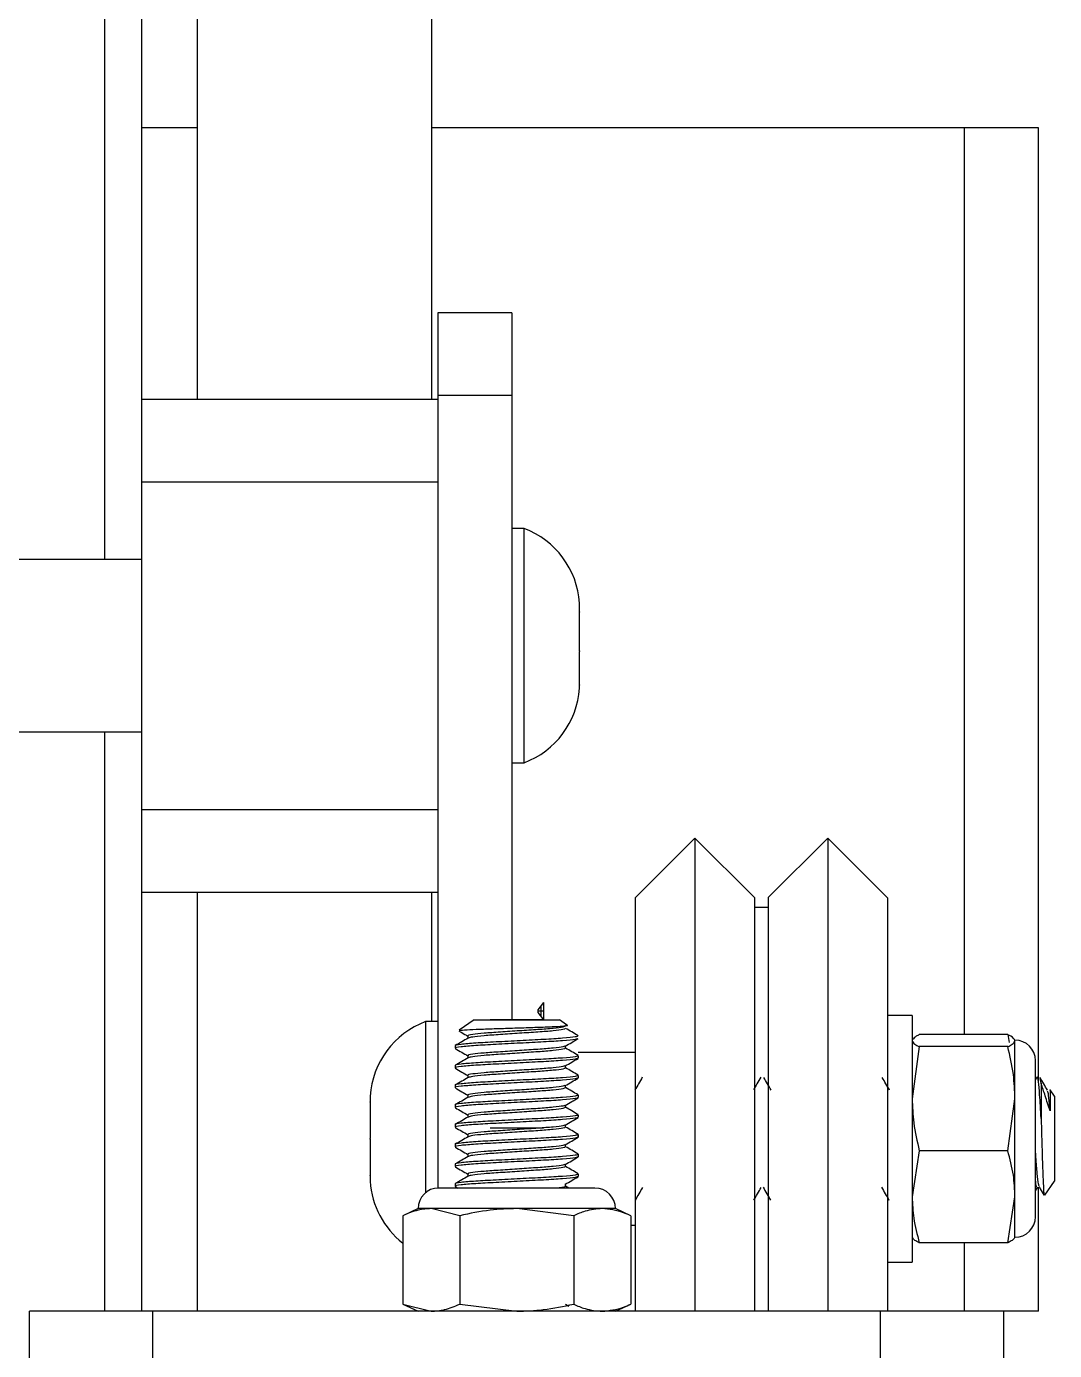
# Model space of a CAD drawing. Header units: millimetres. Extents: x 15 to 1184, y 5 to 836.
# Drawn here: x 567.68 to 571.84, y 647.98 to 653.35 of the extents above; entities that cross this region are included whole.
import ezdxf

# ---------------------------------------------------------------- set-up
doc = ezdxf.new("R2010")
doc.units = ezdxf.units.MM
doc.linetypes.add('CENTERX2', pattern=[20.32, 12.7, -2.54, 2.54, -2.54])

msp = doc.modelspace()

# ---------------------------------------------------------------- linework, layer by layer
at = {"color": 8, "linetype": 'Continuous', "lineweight": 25}
for p, q in [((567.9925, 651.1894), (567.9925, 663.2858)), ((567.9925, 648.1394), (567.9925, 650.4894))]:
    msp.add_line(p, q, dxfattribs=at)
at = {"color": 7, "linetype": 'Continuous', "lineweight": 25}
for p, q in [((568.1425, 651.8394), (568.1425, 663.2858)), ((568.3663, 663.2858), (568.3663, 651.8394)), ((569.3188, 651.8394), (569.3188, 663.2858)), ((568.3663, 652.9394), (568.1425, 652.9394)), ((571.4775, 652.9394), (569.3188, 652.9394)), ((571.4775, 649.2615), (571.4775, 652.9394)), ((571.7775, 652.9394), (571.4775, 652.9394)), ((571.7775, 649.073), (571.7775, 652.9394)), ((569.6425, 652.1894), (569.3425, 652.1894)), ((569.3425, 652.1894), (569.3425, 651.8534)), ((569.6425, 652.1894), (569.6425, 651.8534)), ((568.1425, 651.5034), (568.1425, 651.8394)), ((568.1425, 651.8394), (569.3425, 651.8394)), ((569.6425, 651.8534), (569.3425, 651.8534)), ((569.3425, 651.8534), (569.3425, 648.6394)), ((569.6425, 651.8534), (569.6425, 649.3219)), ((568.1425, 651.5034), (569.3425, 651.5034)), ((568.1425, 650.1754), (568.1425, 651.5034)), ((569.6925, 651.3144), (569.6425, 651.3144)), ((569.6925, 650.5499), (569.6925, 651.3144)), ((568.1425, 651.1894), (567.6425, 651.1894)), ((569.9168, 650.977), (569.9168, 651.0119)), ((569.9168, 650.977), (569.9168, 650.9768)), ((569.9168, 650.9768), (569.9168, 650.9754)), ((569.9168, 650.818), (569.9168, 650.9754)), ((569.9168, 650.818), (569.9168, 650.8167)), ((569.9168, 650.8167), (569.9168, 650.8155)), ((569.9168, 650.6805), (569.9168, 650.8155)), ((569.9168, 650.6805), (569.9168, 650.6794)), ((569.9168, 650.6794), (569.9168, 650.6796)), ((569.9168, 650.667), (569.9168, 650.6796)), ((569.6925, 650.3644), (569.6925, 650.5499)), ((567.6425, 650.4894), (568.1425, 650.4894)), ((569.6425, 650.3644), (569.6925, 650.3644)), ((568.1425, 650.1754), (569.3425, 650.1754)), ((568.1425, 649.8394), (568.1425, 650.1754)), ((570.385, 650.0589), (570.1425, 649.8164)), ((570.6265, 649.8174), (570.385, 650.0589)), ((570.385, 650.0589), (570.385, 648.1394)), ((570.923, 650.0589), (570.6815, 649.8174)), ((571.1655, 649.8164), (570.923, 650.0589)), ((570.923, 650.0589), (570.923, 648.1394)), ((568.1425, 648.1394), (568.1425, 649.8394)), ((568.1425, 649.8394), (569.3425, 649.8394)), ((568.3663, 649.8394), (568.3663, 648.1394)), ((569.3188, 649.3144), (569.3188, 649.8394)), ((570.1425, 649.8164), (570.1425, 648.1394)), ((570.6265, 649.8174), (570.6265, 648.1394)), ((570.6815, 649.7769), (570.6265, 649.7769)), ((570.6815, 649.8174), (570.6815, 648.1394)), ((571.1655, 649.8164), (571.1655, 648.1394)), ((569.3425, 649.3144), (569.2925, 649.3144)), ((569.2925, 649.3144), (569.2925, 648.6201)), ((569.4899, 649.3219), (569.4288, 649.2792)), ((569.4899, 649.3219), (569.5069, 649.3219)), ((569.5069, 649.3219), (569.8352, 649.3219)), ((569.8647, 649.3012), (569.8352, 649.3219)), ((571.2655, 649.3394), (571.1655, 649.3394)), ((571.2655, 649.3394), (571.2655, 648.3394)), ((569.4645, 649.2562), (569.4645, 649.2468)), ((571.2666, 649.2417), (571.2655, 649.2394)), ((571.6533, 649.2615), (571.2944, 649.2615)), ((571.6533, 649.2615), (571.6582, 649.2299)), ((571.6822, 649.2372), (571.6822, 649.2394)), ((571.6822, 649.0019), (571.6822, 649.2372)), ((569.4125, 649.2162), (569.4125, 649.2062)), ((569.8606, 649.2062), (569.8606, 649.2156)), ((570.1425, 649.1894), (569.9109, 649.1894)), ((571.2944, 649.2129), (571.2655, 649.0019)), ((571.6533, 649.2129), (571.2944, 649.2129)), ((569.4125, 649.1362), (569.4125, 649.1262)), ((569.4645, 649.1762), (569.4645, 649.1668)), ((569.8606, 649.1262), (569.8606, 649.1356)), ((569.9125, 649.1662), (569.9125, 649.1762)), ((571.7655, 648.5228), (571.7655, 649.1561)), ((569.4645, 649.0962), (569.4645, 649.0868)), ((569.9125, 649.0862), (569.9125, 649.0962)), ((571.7715, 649.0887), (571.7655, 649.0784)), ((571.7884, 649.0643), (571.7839, 649.0837)), ((569.4125, 649.0562), (569.4125, 649.0462)), ((569.8606, 649.0462), (569.8606, 649.0556)), ((571.7884, 649.0643), (571.7884, 648.9217)), ((571.8425, 649.0121), (571.8246, 649.0377)), ((571.8247, 649.0347), (571.8247, 648.9525)), ((569.0683, 649.0119), (569.0683, 648.9894)), ((569.0683, 648.9882), (569.0683, 648.9894)), ((569.0683, 648.9894), (569.0683, 648.9894)), ((569.0683, 648.9882), (569.0683, 648.8407)), ((569.4125, 648.9762), (569.4125, 648.9662)), ((569.4645, 649.0162), (569.4645, 649.0068)), ((569.8606, 648.9662), (569.8606, 648.9756)), ((569.9125, 649.0062), (569.9125, 649.0162)), ((571.6533, 648.7909), (571.6822, 649.0019)), ((571.6822, 648.6041), (571.6822, 649.0019)), ((571.8425, 649.0121), (571.8425, 648.6668)), ((569.4645, 648.9362), (569.4645, 648.9268)), ((569.9125, 648.9262), (569.9125, 648.9362)), ((569.4125, 648.8962), (569.4125, 648.8862)), ((569.8606, 648.8862), (569.8606, 648.8956)), ((569.0683, 648.8394), (569.0683, 648.8407)), ((569.0683, 648.8382), (569.0683, 648.8394)), ((569.0683, 648.8382), (569.0683, 648.6907)), ((569.4125, 648.8162), (569.4125, 648.8062)), ((569.4645, 648.8562), (569.4645, 648.8468)), ((569.8606, 648.8062), (569.8606, 648.8156)), ((569.9125, 648.8462), (569.9125, 648.8562)), ((569.4645, 648.7762), (569.4645, 648.7668)), ((569.9125, 648.7662), (569.9125, 648.7762)), ((571.2944, 648.7909), (571.2655, 648.6041)), ((571.6533, 648.7909), (571.2944, 648.7909)), ((569.4125, 648.7362), (569.4125, 648.7262)), ((569.4645, 648.6962), (569.4645, 648.6868)), ((569.8606, 648.7262), (569.8606, 648.7356)), ((569.9125, 648.6862), (569.9125, 648.6962)), ((569.0683, 648.6894), (569.0683, 648.6907)), ((569.0683, 648.6894), (569.0683, 648.667)), ((569.0683, 648.6894), (569.0683, 648.6894)), ((569.4125, 648.6562), (569.4125, 648.6462)), ((569.4136, 648.6451), (569.4233, 648.6394)), ((569.8606, 648.6462), (569.8606, 648.6556)), ((569.8733, 648.6394), (569.8606, 648.6468)), ((571.8031, 648.6105), (571.8425, 648.6668)), ((569.9792, 648.6394), (569.3459, 648.6394)), ((571.6533, 648.4174), (571.6822, 648.6041)), ((571.6822, 648.4394), (571.6822, 648.6041)), ((571.7655, 648.628), (571.7733, 648.6414)), ((571.7725, 648.6414), (571.7818, 648.6414)), ((571.7775, 648.1394), (571.7775, 648.6414)), ((569.2625, 648.5561), (569.2006, 648.5273)), ((569.3161, 648.5561), (569.2625, 648.5561)), ((569.6625, 648.5561), (569.3161, 648.5561)), ((569.4316, 648.5273), (569.3161, 648.5561)), ((569.8935, 648.5273), (569.6625, 648.5561)), ((570.0089, 648.5561), (569.6625, 648.5561)), ((570.0625, 648.5561), (570.0089, 648.5561)), ((570.1244, 648.5273), (570.0625, 648.5561)), ((569.2006, 648.5273), (569.2006, 648.1683)), ((569.4316, 648.5273), (569.4316, 648.1683)), ((569.8935, 648.5273), (569.8935, 648.1683)), ((570.1244, 648.5273), (570.1244, 648.1683)), ((570.1244, 648.4894), (570.1425, 648.4894)), ((571.2655, 648.4394), (571.2666, 648.4372)), ((571.6812, 648.4372), (571.6822, 648.4394)), ((571.6533, 648.4174), (571.2944, 648.4174)), ((571.4775, 648.1394), (571.4775, 648.4174)), ((571.1655, 648.3394), (571.2655, 648.3394)), ((569.2006, 648.1683), (569.2625, 648.1394)), ((569.2006, 648.1683), (569.3161, 648.1394)), ((569.4316, 648.1683), (569.6625, 648.1394)), ((569.8739, 648.1591), (569.8606, 648.1668)), ((570.0625, 648.1394), (570.1244, 648.1683)), ((567.6875, 647.8394), (567.6875, 648.1394)), ((568.1875, 648.1394), (567.6875, 648.1394)), ((568.1875, 647.8394), (568.1875, 648.1394)), ((571.1375, 648.1394), (568.1875, 648.1394)), ((571.1375, 647.8394), (571.1375, 648.1394)), ((571.6375, 648.1394), (571.1375, 648.1394)), ((571.6375, 647.8394), (571.6375, 648.1394)), ((571.7775, 648.1394), (571.6375, 648.1394))]:
    msp.add_line(p, q, dxfattribs=at)
at = {"color": 7, "linetype": 'Continuous'}
for p, q in [((569.7707, 649.3919), (569.7482, 649.3619)), ((569.7482, 649.3619), (569.7482, 649.3519)), ((569.7482, 649.3519), (569.7707, 649.3219)), ((569.7707, 649.3919), (569.7707, 649.3219))]:
    msp.add_line(p, q, dxfattribs=at)
at = {"color": 7, "linetype": 'CENTERX2'}
for p, q in [((569.7707, 649.3569), (569.7482, 649.3569)), ((569.7595, 649.3769), (569.7595, 649.3369)), ((569.7707, 649.3219), (569.5543, 649.3219)), ((569.7707, 648.8819), (569.5543, 648.8819))]:
    msp.add_line(p, q, dxfattribs=at)
at = {"color": 7, "linetype": 'Continuous', "lineweight": 25}
for centre, radius, start, end in [((569.5703, 650.9894), 0.3472, 3.7115, 69.3903), ((569.5703, 650.6894), 0.3472, 290.6097, 356.2885), ((569.4148, 648.9894), 0.3472, 110.6097, 176.2885), ((571.6822, 649.1561), 0.0833, 0, 90), ((569.4148, 648.6894), 0.3472, 183.7115, 231.9306), ((569.3459, 648.5561), 0.0833, 90, 180), ((569.9792, 648.5561), 0.0833, 0, 90), ((571.6822, 648.5228), 0.0833, 270, 0)]:
    msp.add_arc(centre, radius, start, end, dxfattribs=at)
for points, knots in [([(569.4297, 649.2779), (569.4309, 649.2785), (569.4337, 649.2798), (569.4692, 649.2821), (569.5256, 649.2845), (569.5971, 649.2867), (569.6737, 649.2893), (569.7468, 649.2916), (569.8079, 649.2939), (569.8507, 649.2964), (569.8682, 649.2988), (569.8705, 649.3003), (569.8607, 649.3012), (569.8606, 649.3012)], [0, 0, 0, 0, 0.081858, 0.188511, 0.294936, 0.401498, 0.503647, 0.605261, 0.707007, 0.804634, 0.901444, 0.998352, 1, 1, 1, 1]), ([(569.8589, 649.2962), (569.8574, 649.2949), (569.8542, 649.292), (569.8135, 649.2868), (569.7506, 649.2819), (569.6735, 649.2771), (569.5954, 649.2717), (569.5265, 649.2672), (569.4811, 649.262), (569.4609, 649.2582), (569.4656, 649.2564), (569.4662, 649.2562)], [0, 0, 0, 0, 0.1062149, 0.2335701, 0.3576603, 0.4817455, 0.6091061, 0.7314052, 0.8576644, 0.9839139, 1, 1, 1, 1]), ([(569.9116, 649.2572), (569.9029, 649.2623), (569.8859, 649.2721), (569.8689, 649.282), (569.8606, 649.2868)], [0, 0, 0, 0, 0.511963, 1, 1, 1, 1]), ([(569.9104, 649.2562), (569.9086, 649.2549), (569.9045, 649.252), (569.8531, 649.2468), (569.7737, 649.2419), (569.6764, 649.2371), (569.5778, 649.2317), (569.4908, 649.2272), (569.4335, 649.222), (569.408, 649.2182), (569.4139, 649.2164), (569.4146, 649.2162)], [0, 0, 0, 0, 0.106222, 0.23357, 0.35767, 0.481758, 0.609111, 0.731419, 0.857668, 0.983923, 1, 1, 1, 1]), ([(569.9104, 649.2462), (569.9086, 649.2449), (569.9045, 649.242), (569.8531, 649.2368), (569.7737, 649.2319), (569.6764, 649.2271), (569.5778, 649.2217), (569.4908, 649.2172), (569.4335, 649.212), (569.408, 649.2082), (569.4139, 649.2064), (569.4146, 649.2062)], [0, 0, 0, 0, 0.106222, 0.23357, 0.35767, 0.481758, 0.60911, 0.731418, 0.857667, 0.983923, 1, 1, 1, 1]), ([(569.4655, 649.2474), (569.4568, 649.2424), (569.4395, 649.2323), (569.4221, 649.2222), (569.4134, 649.2172)], [0, 0, 0, 0, 0.499894, 1, 1, 1, 1]), ([(569.4274, 649.2771), (569.4315, 649.2747), (569.4439, 649.2675), (569.4562, 649.2604), (569.4645, 649.2556)], [0, 0, 0, 0, 0.332032, 1, 1, 1, 1]), ([(569.8589, 649.2862), (569.8574, 649.2849), (569.8542, 649.282), (569.8135, 649.2768), (569.7506, 649.2719), (569.6736, 649.2671), (569.5952, 649.2617), (569.5274, 649.2572), (569.4792, 649.2521), (569.4707, 649.2489), (569.4667, 649.2473)], [0, 0, 0, 0, 0.109387, 0.240546, 0.368343, 0.496133, 0.627298, 0.75325, 0.883281, 1, 1, 1, 1]), ([(569.8592, 649.2148), (569.8679, 649.2199), (569.8853, 649.23), (569.9027, 649.24), (569.9114, 649.2451)], [0, 0, 0, 0, 0.499777, 1, 1, 1, 1]), ([(571.2655, 649.2372), (571.2676, 649.2323), (571.2711, 649.2241), (571.2877, 649.2161), (571.2944, 649.2129)], [0, 0, 0, 0, 0.598297, 1, 1, 1, 1]), ([(571.2944, 649.2615), (571.29, 649.2595), (571.2758, 649.2529), (571.2721, 649.2463), (571.2696, 649.2416)], [0, 0, 0, 0, 0.311377, 1, 1, 1, 1]), ([(571.6822, 649.2372), (571.679, 649.2433), (571.6747, 649.2515), (571.6577, 649.2595), (571.6533, 649.2615)], [0, 0, 0, 0, 0.7450485, 1, 1, 1, 1]), ([(571.6533, 649.2129), (571.66, 649.2161), (571.6766, 649.2241), (571.6801, 649.2323), (571.6822, 649.2372)], [0, 0, 0, 0, 0.401703, 1, 1, 1, 1]), ([(569.4136, 649.2051), (569.4223, 649.2), (569.4393, 649.1902), (569.4562, 649.1804), (569.4645, 649.1756)], [0, 0, 0, 0, 0.513269, 1, 1, 1, 1]), ([(569.8558, 649.2148), (569.8546, 649.2139), (569.8513, 649.2115), (569.8131, 649.2068), (569.7507, 649.2019), (569.6735, 649.1971), (569.5954, 649.1917), (569.5265, 649.1872), (569.4811, 649.1819), (569.4609, 649.1782), (569.4656, 649.1764), (569.4662, 649.1762)], [0, 0, 0, 0, 0.073353, 0.205391, 0.334043, 0.46269, 0.594734, 0.721529, 0.852431, 0.983322, 1, 1, 1, 1]), ([(569.8589, 649.2062), (569.8574, 649.2049), (569.8542, 649.202), (569.8135, 649.1968), (569.7506, 649.1919), (569.6736, 649.1871), (569.5952, 649.1817), (569.5274, 649.1772), (569.4792, 649.1721), (569.4707, 649.1689), (569.4667, 649.1673)], [0, 0, 0, 0, 0.109387, 0.240546, 0.368343, 0.496133, 0.627298, 0.75325, 0.88328, 1, 1, 1, 1]), ([(569.9116, 649.1772), (569.9029, 649.1823), (569.8859, 649.1921), (569.8689, 649.202), (569.8606, 649.2068)], [0, 0, 0, 0, 0.5120134, 1, 1, 1, 1]), ([(571.6822, 649.0019), (571.681, 649.0347), (571.6783, 649.1058), (571.6621, 649.1755), (571.6533, 649.2129)], [0, 0, 0, 0, 0.461767, 1, 1, 1, 1]), ([(569.9104, 649.1762), (569.9086, 649.1749), (569.9045, 649.172), (569.8531, 649.1668), (569.7737, 649.1619), (569.6764, 649.1571), (569.5778, 649.1517), (569.4908, 649.1472), (569.4335, 649.1419), (569.408, 649.1382), (569.4139, 649.1364), (569.4146, 649.1362)], [0, 0, 0, 0, 0.106222, 0.23357, 0.35767, 0.481758, 0.60911, 0.731418, 0.857668, 0.983923, 1, 1, 1, 1]), ([(569.9104, 649.1662), (569.9086, 649.1649), (569.9045, 649.162), (569.8531, 649.1568), (569.7737, 649.1519), (569.6764, 649.1471), (569.5778, 649.1417), (569.4908, 649.1372), (569.4335, 649.1319), (569.408, 649.1282), (569.4139, 649.1264), (569.4146, 649.1262)], [0, 0, 0, 0, 0.106222, 0.23357, 0.35767, 0.481758, 0.60911, 0.731418, 0.857667, 0.983923, 1, 1, 1, 1]), ([(569.4655, 649.1674), (569.4568, 649.1624), (569.4395, 649.1523), (569.4221, 649.1422), (569.4134, 649.1372)], [0, 0, 0, 0, 0.499894, 1, 1, 1, 1]), ([(569.8558, 649.1348), (569.8546, 649.1339), (569.8513, 649.1315), (569.8131, 649.1268), (569.7507, 649.1219), (569.6735, 649.1171), (569.5954, 649.1117), (569.5265, 649.1072), (569.4811, 649.102), (569.4609, 649.0982), (569.4656, 649.0964), (569.4662, 649.0962)], [0, 0, 0, 0, 0.073353, 0.205391, 0.334043, 0.46269, 0.594733, 0.721529, 0.85243, 0.983322, 1, 1, 1, 1]), ([(569.8589, 649.1262), (569.8574, 649.1249), (569.8542, 649.122), (569.8135, 649.1168), (569.7506, 649.1119), (569.6736, 649.1071), (569.5952, 649.1017), (569.5274, 649.0972), (569.4792, 649.0921), (569.4707, 649.0889), (569.4667, 649.0873)], [0, 0, 0, 0, 0.109387, 0.240546, 0.368343, 0.496133, 0.627298, 0.75325, 0.88328, 1, 1, 1, 1]), ([(569.8592, 649.1348), (569.8679, 649.1399), (569.8853, 649.1499), (569.9027, 649.16), (569.9114, 649.1651)], [0, 0, 0, 0, 0.499777, 1, 1, 1, 1]), ([(569.9116, 649.0972), (569.9029, 649.1023), (569.8859, 649.1121), (569.8689, 649.122), (569.8606, 649.1268)], [0, 0, 0, 0, 0.5120134, 1, 1, 1, 1]), ([(569.9104, 649.0962), (569.9086, 649.0949), (569.9045, 649.092), (569.8531, 649.0868), (569.7737, 649.0819), (569.6764, 649.0771), (569.5778, 649.0717), (569.4908, 649.0672), (569.4335, 649.062), (569.408, 649.0582), (569.4139, 649.0564), (569.4146, 649.0562)], [0, 0, 0, 0, 0.106222, 0.23357, 0.35767, 0.481758, 0.60911, 0.731418, 0.857667, 0.983923, 1, 1, 1, 1]), ([(569.9104, 649.0862), (569.9086, 649.0849), (569.9045, 649.082), (569.8531, 649.0768), (569.7737, 649.0719), (569.6764, 649.0671), (569.5778, 649.0617), (569.4908, 649.0572), (569.4335, 649.052), (569.408, 649.0482), (569.4139, 649.0464), (569.4146, 649.0462)], [0, 0, 0, 0, 0.106222, 0.23357, 0.35767, 0.481759, 0.609111, 0.731419, 0.857668, 0.983923, 1, 1, 1, 1]), ([(569.4655, 649.0874), (569.4568, 649.0824), (569.4395, 649.0723), (569.4221, 649.0622), (569.4134, 649.0572)], [0, 0, 0, 0, 0.499894, 1, 1, 1, 1]), ([(569.4136, 649.1251), (569.4223, 649.12), (569.4393, 649.1102), (569.4562, 649.1004), (569.4645, 649.0956)], [0, 0, 0, 0, 0.513269, 1, 1, 1, 1]), ([(569.8592, 649.0548), (569.8679, 649.0599), (569.8853, 649.0699), (569.9027, 649.08), (569.9114, 649.0851)], [0, 0, 0, 0, 0.499752, 1, 1, 1, 1]), ([(570.1715, 649.0887), (570.1665, 649.08), (570.1566, 649.0629), (570.1466, 649.0459), (570.1418, 649.0375)], [0, 0, 0, 0, 0.5100743, 1, 1, 1, 1]), ([(570.6515, 649.0887), (570.6465, 649.08), (570.6366, 649.0629), (570.6266, 649.0459), (570.6218, 649.0375)], [0, 0, 0, 0, 0.510049, 1, 1, 1, 1]), ([(570.6942, 649.036), (570.6891, 649.0447), (570.679, 649.0621), (570.6689, 649.0795), (570.6639, 649.0882)], [0, 0, 0, 0, 0.499765, 1, 1, 1, 1]), ([(571.1742, 649.036), (571.1691, 649.0447), (571.159, 649.0621), (571.1489, 649.0795), (571.1439, 649.0882)], [0, 0, 0, 0, 0.499815, 1, 1, 1, 1]), ([(571.7884, 648.9217), (571.7863, 648.956), (571.7825, 649.0195), (571.7778, 649.0741), (571.7739, 649.096), (571.7719, 649.0871), (571.7715, 649.0857)], [0, 0, 0, 0, 0.345877, 0.638689, 0.940946, 1, 1, 1, 1]), ([(571.8142, 649.036), (571.8091, 649.0447), (571.799, 649.0621), (571.7889, 649.0795), (571.7839, 649.0882)], [0, 0, 0, 0, 0.499765, 1, 1, 1, 1]), ([(569.4136, 649.0451), (569.4223, 649.04), (569.4393, 649.0302), (569.4562, 649.0204), (569.4645, 649.0156)], [0, 0, 0, 0, 0.513244, 1, 1, 1, 1]), ([(569.8558, 649.0548), (569.8546, 649.0539), (569.8513, 649.0515), (569.8131, 649.0468), (569.7507, 649.0419), (569.6735, 649.0371), (569.5954, 649.0317), (569.5265, 649.0272), (569.4811, 649.0219), (569.4609, 649.0182), (569.4656, 649.0164), (569.4662, 649.0162)], [0, 0, 0, 0, 0.073352, 0.205391, 0.334043, 0.46269, 0.594733, 0.721529, 0.85243, 0.983322, 1, 1, 1, 1]), ([(569.8589, 649.0462), (569.8574, 649.0449), (569.8542, 649.042), (569.8135, 649.0368), (569.7506, 649.0319), (569.6736, 649.0271), (569.5952, 649.0217), (569.5274, 649.0172), (569.4792, 649.0121), (569.4707, 649.0089), (569.4667, 649.0073)], [0, 0, 0, 0, 0.109387, 0.240546, 0.368342, 0.496134, 0.627298, 0.75325, 0.88328, 1, 1, 1, 1]), ([(569.9116, 649.0172), (569.9029, 649.0223), (569.8859, 649.0321), (569.8689, 649.042), (569.8606, 649.0468)], [0, 0, 0, 0, 0.511987, 1, 1, 1, 1]), ([(571.8247, 648.9525), (571.8213, 648.9628), (571.8144, 648.9835), (571.8018, 649.023), (571.7937, 649.0478), (571.7884, 649.0643)], [0, 0, 0, 0, 0.252264, 0.504538, 1, 1, 1, 1]), ([(571.8247, 648.9525), (571.8239, 648.9619), (571.8214, 648.9911), (571.8182, 649.025), (571.8153, 649.0306), (571.814, 649.033)], [0, 0, 0, 0, 0.215925, 0.668493, 1, 1, 1, 1]), ([(571.8235, 649.037), (571.8238, 649.0375), (571.8242, 649.0385), (571.8246, 649.0359), (571.8247, 649.0347)], [0, 0, 0, 0, 0.521877, 1, 1, 1, 1]), ([(569.9104, 649.0162), (569.9086, 649.0149), (569.9045, 649.012), (569.8531, 649.0068), (569.7737, 649.0019), (569.6764, 648.9971), (569.5778, 648.9917), (569.4908, 648.9872), (569.4335, 648.982), (569.408, 648.9782), (569.4139, 648.9764), (569.4146, 648.9762)], [0, 0, 0, 0, 0.106222, 0.23357, 0.35767, 0.481758, 0.60911, 0.731419, 0.857668, 0.983923, 1, 1, 1, 1]), ([(569.9104, 649.0062), (569.9086, 649.0049), (569.9045, 649.002), (569.8531, 648.9968), (569.7737, 648.9919), (569.6764, 648.9871), (569.5778, 648.9817), (569.4908, 648.9772), (569.4335, 648.972), (569.408, 648.9682), (569.4139, 648.9664), (569.4146, 648.9662)], [0, 0, 0, 0, 0.106222, 0.23357, 0.35767, 0.481758, 0.609111, 0.731419, 0.857668, 0.983923, 1, 1, 1, 1]), ([(569.4655, 649.0074), (569.4568, 649.0024), (569.4395, 648.9923), (569.4221, 648.9822), (569.4134, 648.9772)], [0, 0, 0, 0, 0.499894, 1, 1, 1, 1]), ([(569.4136, 648.9651), (569.4223, 648.96), (569.4393, 648.9502), (569.4562, 648.9404), (569.4645, 648.9356)], [0, 0, 0, 0, 0.513244, 1, 1, 1, 1]), ([(569.8558, 648.9748), (569.8546, 648.9739), (569.8513, 648.9715), (569.8131, 648.9668), (569.7507, 648.9619), (569.6735, 648.9571), (569.5954, 648.9517), (569.5265, 648.9472), (569.4811, 648.942), (569.4609, 648.9382), (569.4656, 648.9364), (569.4662, 648.9362)], [0, 0, 0, 0, 0.0733523, 0.20539, 0.3340435, 0.4626903, 0.5947338, 0.7215295, 0.852431, 0.9833224, 1, 1, 1, 1]), ([(569.8589, 648.9662), (569.8574, 648.9649), (569.8542, 648.962), (569.8135, 648.9568), (569.7506, 648.9519), (569.6736, 648.9471), (569.5952, 648.9417), (569.5274, 648.9372), (569.4792, 648.9321), (569.4707, 648.9289), (569.4667, 648.9273)], [0, 0, 0, 0, 0.109387, 0.240546, 0.368342, 0.496133, 0.627298, 0.75325, 0.88328, 1, 1, 1, 1]), ([(569.8592, 648.9748), (569.8679, 648.9799), (569.8853, 648.99), (569.9027, 649), (569.9114, 649.0051)], [0, 0, 0, 0, 0.499802, 1, 1, 1, 1]), ([(569.9116, 648.9372), (569.9029, 648.9423), (569.8859, 648.9521), (569.8689, 648.962), (569.8606, 648.9668)], [0, 0, 0, 0, 0.511963, 1, 1, 1, 1]), ([(571.2655, 649.0019), (571.2668, 648.9691), (571.2695, 648.898), (571.2857, 648.8283), (571.2944, 648.7909)], [0, 0, 0, 0, 0.461755, 1, 1, 1, 1]), ([(569.9104, 648.9362), (569.9086, 648.9349), (569.9045, 648.932), (569.8531, 648.9268), (569.7737, 648.9219), (569.6764, 648.9171), (569.5778, 648.9117), (569.4908, 648.9072), (569.4335, 648.902), (569.408, 648.8982), (569.4139, 648.8964), (569.4146, 648.8962)], [0, 0, 0, 0, 0.106222, 0.23357, 0.35767, 0.481759, 0.609111, 0.731419, 0.857668, 0.983923, 1, 1, 1, 1]), ([(569.9104, 648.9262), (569.9086, 648.9249), (569.9045, 648.922), (569.8531, 648.9168), (569.7737, 648.9119), (569.6764, 648.9071), (569.5778, 648.9017), (569.4908, 648.8972), (569.4335, 648.8919), (569.408, 648.8882), (569.4139, 648.8864), (569.4146, 648.8862)], [0, 0, 0, 0, 0.106222, 0.23357, 0.35767, 0.481758, 0.60911, 0.731418, 0.857668, 0.983923, 1, 1, 1, 1]), ([(569.4655, 648.9274), (569.4568, 648.9224), (569.4395, 648.9123), (569.4221, 648.9022), (569.4134, 648.8972)], [0, 0, 0, 0, 0.499894, 1, 1, 1, 1]), ([(569.8592, 648.8948), (569.8679, 648.8999), (569.8853, 648.91), (569.9027, 648.92), (569.9114, 648.9251)], [0, 0, 0, 0, 0.499777, 1, 1, 1, 1]), ([(571.7884, 648.9217), (571.7891, 648.8938), (571.7907, 648.8379), (571.793, 648.7544), (571.7956, 648.6834), (571.7979, 648.6331), (571.7998, 648.6074), (571.8011, 648.6105), (571.8016, 648.6116)], [0, 0, 0, 0, 0.185137, 0.370367, 0.547856, 0.725309, 0.902996, 1, 1, 1, 1]), ([(569.4136, 648.8851), (569.4223, 648.88), (569.4393, 648.8702), (569.4562, 648.8604), (569.4645, 648.8556)], [0, 0, 0, 0, 0.513269, 1, 1, 1, 1]), ([(569.8558, 648.8948), (569.8546, 648.8939), (569.8513, 648.8915), (569.8131, 648.8868), (569.7507, 648.8819), (569.6735, 648.8771), (569.5954, 648.8717), (569.5265, 648.8672), (569.4811, 648.862), (569.4609, 648.8582), (569.4656, 648.8564), (569.4662, 648.8562)], [0, 0, 0, 0, 0.073353, 0.205391, 0.334043, 0.46269, 0.594734, 0.72153, 0.852431, 0.983322, 1, 1, 1, 1]), ([(569.8589, 648.8862), (569.8574, 648.8849), (569.8542, 648.882), (569.8135, 648.8768), (569.7506, 648.8719), (569.6736, 648.8671), (569.5952, 648.8617), (569.5274, 648.8572), (569.4792, 648.8521), (569.4707, 648.8489), (569.4667, 648.8473)], [0, 0, 0, 0, 0.109387, 0.240546, 0.368343, 0.496133, 0.627298, 0.75325, 0.88328, 1, 1, 1, 1]), ([(569.9116, 648.8572), (569.9029, 648.8623), (569.8859, 648.8721), (569.8689, 648.882), (569.8606, 648.8868)], [0, 0, 0, 0, 0.5120134, 1, 1, 1, 1]), ([(569.9104, 648.8562), (569.9086, 648.8549), (569.9045, 648.852), (569.8531, 648.8468), (569.7737, 648.8419), (569.6764, 648.8371), (569.5778, 648.8317), (569.4908, 648.8272), (569.4335, 648.8219), (569.408, 648.8182), (569.4139, 648.8164), (569.4146, 648.8162)], [0, 0, 0, 0, 0.106222, 0.23357, 0.35767, 0.481758, 0.609111, 0.731418, 0.857668, 0.983923, 1, 1, 1, 1]), ([(569.9104, 648.8462), (569.9086, 648.8449), (569.9045, 648.842), (569.8531, 648.8368), (569.7737, 648.8319), (569.6764, 648.8271), (569.5778, 648.8217), (569.4908, 648.8172), (569.4335, 648.812), (569.408, 648.8082), (569.4139, 648.8064), (569.4146, 648.8062)], [0, 0, 0, 0, 0.106222, 0.23357, 0.35767, 0.481758, 0.60911, 0.731418, 0.857667, 0.983923, 1, 1, 1, 1]), ([(569.4655, 648.8474), (569.4568, 648.8424), (569.4395, 648.8323), (569.4221, 648.8222), (569.4134, 648.8172)], [0, 0, 0, 0, 0.499894, 1, 1, 1, 1]), ([(569.4136, 648.8051), (569.4223, 648.8), (569.4393, 648.7902), (569.4562, 648.7804), (569.4645, 648.7756)], [0, 0, 0, 0, 0.513269, 1, 1, 1, 1]), ([(569.8558, 648.8148), (569.8546, 648.8139), (569.8513, 648.8115), (569.8131, 648.8068), (569.7507, 648.8019), (569.6735, 648.7971), (569.5954, 648.7917), (569.5265, 648.7872), (569.4811, 648.7819), (569.4609, 648.7782), (569.4656, 648.7764), (569.4662, 648.7762)], [0, 0, 0, 0, 0.073353, 0.205391, 0.334043, 0.46269, 0.594733, 0.721529, 0.852431, 0.983322, 1, 1, 1, 1]), ([(569.8589, 648.8062), (569.8574, 648.8049), (569.8542, 648.802), (569.8135, 648.7968), (569.7506, 648.7919), (569.6736, 648.7871), (569.5952, 648.7817), (569.5274, 648.7772), (569.4792, 648.7721), (569.4707, 648.7689), (569.4667, 648.7673)], [0, 0, 0, 0, 0.109387, 0.240546, 0.368343, 0.496133, 0.627298, 0.75325, 0.88328, 1, 1, 1, 1]), ([(569.8592, 648.8148), (569.8679, 648.8199), (569.8853, 648.8299), (569.9027, 648.84), (569.9114, 648.8451)], [0, 0, 0, 0, 0.499777, 1, 1, 1, 1]), ([(569.9116, 648.7772), (569.9029, 648.7823), (569.8859, 648.7921), (569.8689, 648.802), (569.8606, 648.8068)], [0, 0, 0, 0, 0.5120134, 1, 1, 1, 1]), ([(569.9104, 648.7762), (569.9086, 648.7749), (569.9045, 648.772), (569.8531, 648.7668), (569.7737, 648.7619), (569.6764, 648.7571), (569.5778, 648.7517), (569.4908, 648.7472), (569.4335, 648.742), (569.408, 648.7382), (569.4139, 648.7364), (569.4146, 648.7362)], [0, 0, 0, 0, 0.106222, 0.23357, 0.35767, 0.481758, 0.60911, 0.731418, 0.857667, 0.983923, 1, 1, 1, 1]), ([(569.9104, 648.7662), (569.9086, 648.7649), (569.9045, 648.762), (569.8531, 648.7568), (569.7737, 648.7519), (569.6764, 648.7471), (569.5778, 648.7417), (569.4908, 648.7372), (569.4335, 648.732), (569.408, 648.7282), (569.4139, 648.7264), (569.4146, 648.7262)], [0, 0, 0, 0, 0.106222, 0.23357, 0.35767, 0.481758, 0.60911, 0.731419, 0.857668, 0.983923, 1, 1, 1, 1]), ([(569.4655, 648.7674), (569.4568, 648.7624), (569.4395, 648.7523), (569.4221, 648.7422), (569.4134, 648.7372)], [0, 0, 0, 0, 0.499894, 1, 1, 1, 1]), ([(569.8592, 648.7348), (569.8679, 648.7399), (569.8853, 648.7499), (569.9027, 648.76), (569.9114, 648.7651)], [0, 0, 0, 0, 0.499777, 1, 1, 1, 1]), ([(571.6822, 648.6041), (571.681, 648.6332), (571.6783, 648.6961), (571.6621, 648.7577), (571.6533, 648.7909)], [0, 0, 0, 0, 0.46176, 1, 1, 1, 1]), ([(571.7813, 648.645), (571.78, 648.6475), (571.7769, 648.6532), (571.7728, 648.6967), (571.7684, 648.7474), (571.7662, 648.7834), (571.7655, 648.7933)], [0, 0, 0, 0, 0.245718, 0.555706, 0.878507, 1, 1, 1, 1]), ([(569.9104, 648.6962), (569.9086, 648.6949), (569.9045, 648.692), (569.8531, 648.6868), (569.7737, 648.6819), (569.6764, 648.6771), (569.5778, 648.6717), (569.4908, 648.6672), (569.4335, 648.662), (569.408, 648.6582), (569.4139, 648.6564), (569.4146, 648.6562)], [0, 0, 0, 0, 0.106222, 0.23357, 0.35767, 0.481758, 0.60911, 0.731419, 0.857668, 0.983923, 1, 1, 1, 1]), ([(569.4136, 648.7251), (569.4223, 648.72), (569.4393, 648.7102), (569.4562, 648.7004), (569.4645, 648.6956)], [0, 0, 0, 0, 0.513269, 1, 1, 1, 1]), ([(569.8558, 648.7348), (569.8546, 648.7339), (569.8513, 648.7315), (569.8131, 648.7268), (569.7507, 648.7219), (569.6735, 648.7171), (569.5954, 648.7117), (569.5265, 648.7072), (569.4811, 648.7019), (569.4609, 648.6982), (569.4656, 648.6964), (569.4662, 648.6962)], [0, 0, 0, 0, 0.0733529, 0.2053905, 0.3340432, 0.46269, 0.5947334, 0.7215291, 0.8524304, 0.9833218, 1, 1, 1, 1]), ([(569.8589, 648.7262), (569.8574, 648.7249), (569.8542, 648.722), (569.8135, 648.7168), (569.7506, 648.7119), (569.6736, 648.7071), (569.5952, 648.7017), (569.5274, 648.6972), (569.4792, 648.6921), (569.4707, 648.6889), (569.4667, 648.6873)], [0, 0, 0, 0, 0.1093872, 0.240546, 0.3683431, 0.4961336, 0.6272981, 0.7532499, 0.88328, 1, 1, 1, 1]), ([(569.9116, 648.6972), (569.9029, 648.7023), (569.8859, 648.7121), (569.8689, 648.722), (569.8606, 648.7268)], [0, 0, 0, 0, 0.5120134, 1, 1, 1, 1]), ([(569.9104, 648.6862), (569.9086, 648.6849), (569.9045, 648.682), (569.8531, 648.6768), (569.7737, 648.6719), (569.6764, 648.6671), (569.5778, 648.6617), (569.4908, 648.6572), (569.4335, 648.652), (569.408, 648.6482), (569.4139, 648.6464), (569.4146, 648.6462)], [0, 0, 0, 0, 0.106222, 0.23357, 0.35767, 0.481759, 0.609111, 0.731419, 0.857668, 0.983923, 1, 1, 1, 1]), ([(569.4655, 648.6874), (569.4568, 648.6824), (569.4395, 648.6723), (569.4221, 648.6622), (569.4134, 648.6572)], [0, 0, 0, 0, 0.499894, 1, 1, 1, 1]), ([(569.8589, 648.6462), (569.8583, 648.6449), (569.8574, 648.6427), (569.8371, 648.6404), (569.8294, 648.6394)], [0, 0, 0, 0, 0.622323, 1, 1, 1, 1]), ([(569.8592, 648.6548), (569.8679, 648.6599), (569.8853, 648.67), (569.9027, 648.68), (569.9114, 648.6851)], [0, 0, 0, 0, 0.499802, 1, 1, 1, 1]), ([(570.6612, 648.6424), (570.6662, 648.6337), (570.6764, 648.6163), (570.6865, 648.5989), (570.6915, 648.5902)], [0, 0, 0, 0, 0.499804, 1, 1, 1, 1]), ([(571.1412, 648.6424), (571.1462, 648.6337), (571.1564, 648.6163), (571.1665, 648.5989), (571.1715, 648.5902)], [0, 0, 0, 0, 0.499804, 1, 1, 1, 1]), ([(571.7725, 648.6414), (571.7708, 648.6432), (571.7683, 648.6456), (571.7661, 648.6674), (571.7655, 648.6734)], [0, 0, 0, 0, 0.722943, 1, 1, 1, 1]), ([(571.7812, 648.6424), (571.7863, 648.6337), (571.7924, 648.6231), (571.7986, 648.6124), (571.7998, 648.6104)], [0, 0, 0, 0, 0.816959, 1, 1, 1, 1]), ([(570.1436, 648.5902), (570.1486, 648.5989), (570.1585, 648.616), (570.1684, 648.633), (570.1733, 648.6414)], [0, 0, 0, 0, 0.510572, 1, 1, 1, 1]), ([(570.6235, 648.5902), (570.6286, 648.5989), (570.6385, 648.616), (570.6484, 648.633), (570.6533, 648.6414)], [0, 0, 0, 0, 0.510622, 1, 1, 1, 1]), ([(571.2655, 648.6041), (571.2668, 648.5751), (571.2695, 648.5121), (571.2857, 648.4505), (571.2944, 648.4174)], [0, 0, 0, 0, 0.461771, 1, 1, 1, 1]), ([(569.3161, 648.5561), (569.2982, 648.5549), (569.2593, 648.5522), (569.2212, 648.536), (569.2006, 648.5273)], [0, 0, 0, 0, 0.4617681, 1, 1, 1, 1]), ([(569.6625, 648.5561), (569.6266, 648.5549), (569.5488, 648.5522), (569.4726, 648.536), (569.4316, 648.5273)], [0, 0, 0, 0, 0.461747, 1, 1, 1, 1]), ([(570.0089, 648.5561), (569.9857, 648.554), (569.9468, 648.5506), (569.9087, 648.5339), (569.8935, 648.5273)], [0, 0, 0, 0, 0.598333, 1, 1, 1, 1]), ([(570.1244, 648.5273), (570.1147, 648.5316), (570.0768, 648.5486), (570.0379, 648.5529), (570.0089, 648.5561)], [0, 0, 0, 0, 0.254975, 1, 1, 1, 1]), ([(571.2944, 648.4174), (571.2876, 648.4206), (571.2736, 648.4271), (571.2704, 648.4338), (571.2688, 648.4373)], [0, 0, 0, 0, 0.489841, 1, 1, 1, 1]), ([(571.6822, 648.4417), (571.6801, 648.4368), (571.6766, 648.4286), (571.66, 648.4206), (571.6533, 648.4174)], [0, 0, 0, 0, 0.598318, 1, 1, 1, 1]), ([(569.3161, 648.1394), (569.3341, 648.1407), (569.373, 648.1434), (569.4111, 648.1596), (569.4316, 648.1683)], [0, 0, 0, 0, 0.461724, 1, 1, 1, 1]), ([(569.6625, 648.1394), (569.6985, 648.1407), (569.7763, 648.1434), (569.8525, 648.1596), (569.8935, 648.1683)], [0, 0, 0, 0, 0.461747, 1, 1, 1, 1]), ([(569.8935, 648.1683), (569.9087, 648.1616), (569.9468, 648.145), (569.9857, 648.1415), (570.0089, 648.1394)], [0, 0, 0, 0, 0.401671, 1, 1, 1, 1]), ([(570.0089, 648.1394), (570.0379, 648.1426), (570.0768, 648.1469), (570.1147, 648.164), (570.1244, 648.1683)], [0, 0, 0, 0, 0.745025, 1, 1, 1, 1])]:
    msp.add_open_spline(points, degree=3, knots=knots, dxfattribs=at)

doc.saveas('drawing.dxf')
